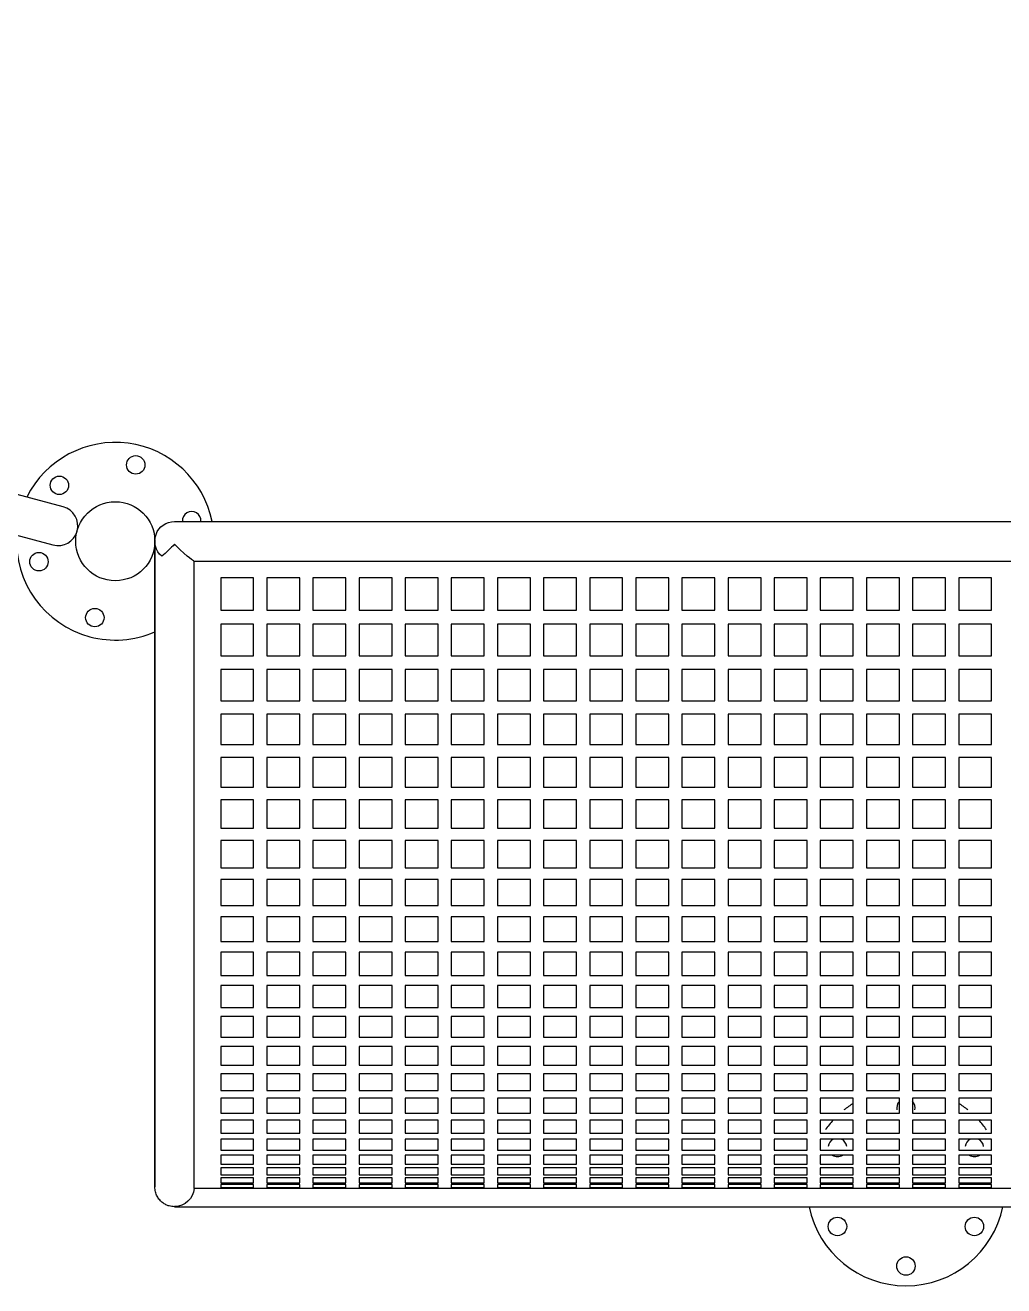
# Model space of a CAD drawing. Header units: metres. Extents: x -0.07 to 7.07, y -3.46 to 3.46.
# Drawn here: x 2.83 to 3.573, y -3.464 to -2.507 of the extents above; entities that cross this region are included whole.
import ezdxf

# ---------------------------------------------------------------- set-up
doc = ezdxf.new("R2010")
doc.units = ezdxf.units.M

msp = doc.modelspace()

# ---------------------------------------------------------------- linework, layer by layer
msp.add_line((2.95817, -2.91396), (4.03869, -2.91396))
msp.add_lwpolyline([(1.48915, -2.53686), (2.85111, -2.9018, 1), (2.85887, -2.87282), (1.49692, -2.50788, 0.414214), (1.47855, -2.51849, 0.414214)], format="xyb", close=True)
at = {"flags": 128}
msp.add_lwpolyline([(2.95817, -2.91387), (2.9577, -2.91377), (2.95623, -2.91283), (2.95472, -2.91166), (2.95304, -2.91024), (2.95044, -2.90793), (2.94775, -2.90541), (2.94348, -2.90122), (2.94346, -2.90121, -0.017892), (2.93373, -2.91038, -0.697494), (2.94346, -2.88396), (4.05346, -2.88396, -0.697494), (4.06318, -2.91038, -0.017331), (4.05346, -2.90121), (4.05344, -2.90122), (4.05055, -2.90407), (4.04765, -2.90684), (4.04481, -2.90943), (4.04293, -2.91105), (4.04121, -2.91244), (4.03944, -2.91365), (4.03886, -2.91392), (4.03869, -2.91392)], format="xyb", dxfattribs=at)
for points in [[(2.82359, -2.89443, 0.356394), (2.87905, -2.9714, 0.169937), (2.92846, -2.96769)], [(2.9584, -3.39012, -0.38575), (2.94346, -3.40382), (2.94346, -3.40396), (4.05346, -3.40396)]]:
    msp.add_lwpolyline(points, format="xyb")
for points in [[(2.92846, -2.89896), (2.92846, -2.91992), (2.92846, -2.93978), (2.92846, -2.95848), (2.92846, -2.976), (2.92846, -2.99232), (2.92846, -3.00719), (2.92846, -3.02089), (2.92846, -3.03347), (2.92846, -3.04493), (2.92846, -3.0555), (2.92846, -3.06499), (2.92846, -3.07347), (2.92846, -3.08172), (2.92846, -3.08995), (2.92846, -3.10603), (2.92846, -3.12198), (2.92846, -3.14248), (2.92846, -3.16266), (2.92846, -3.18223), (2.92846, -3.20112), (2.92846, -3.21928), (2.92846, -3.23669), (2.92846, -3.25331), (2.92846, -3.26912), (2.92846, -3.28409), (2.92846, -3.29818), (2.92846, -3.31146), (2.92846, -3.32388), (2.92846, -3.3354), (2.92846, -3.34593), (2.92846, -3.35288), (2.92846, -3.35916), (2.92846, -3.36479), (2.92846, -3.36723), (2.92846, -3.36952), (2.92846, -3.37167), (2.92846, -3.3737), (2.92846, -3.37576), (2.92846, -3.37749), (2.92846, -3.37922), (2.92846, -3.3809), (2.92846, -3.38252), (2.92846, -3.38404), (2.92846, -3.38543), (2.92846, -3.38658), (2.92846, -3.38756), (2.92846, -3.38831), (2.92846, -3.3888), (2.92846, -3.38898)], [(4.03851, -3.39012), (2.9584, -3.39012), (2.95842, -3.3895), (2.95843, -3.3885), (2.95841, -3.38549), (2.95842, -3.38111), (2.95843, -3.37538), (2.95843, -3.36831), (2.95842, -3.3599), (2.9584, -3.3502), (2.95838, -3.33922), (2.95837, -3.32695), (2.95835, -3.31349), (2.95832, -3.29884), (2.9583, -3.28298), (2.95827, -3.26604), (2.95826, -3.24797), (2.95825, -3.22891), (2.95825, -3.2088), (2.95826, -3.18779), (2.95827, -3.16588), (2.95829, -3.14307), (2.95831, -3.11952), (2.95833, -3.09518), (2.95835, -3.07021), (2.95837, -3.04455), (2.95839, -3.0184), (2.95841, -2.99168), (2.95841, -2.97256), (2.95841, -2.95324), (2.95841, -2.93365), (2.9584, -2.91392)]]:
    msp.add_lwpolyline(points, dxfattribs=at)
for points in [[(2.97846, -2.92671), (2.97846, -2.95124), (3.00346, -2.95124), (3.00346, -2.92671)], [(3.01346, -2.92671), (3.01346, -2.95124), (3.03846, -2.95124), (3.03846, -2.92671)], [(3.07346, -2.92671), (3.04846, -2.92671), (3.04846, -2.95124), (3.07346, -2.95124)], [(3.10846, -2.95124), (3.10846, -2.92671), (3.08346, -2.92671), (3.08346, -2.95124)], [(3.14346, -2.92671), (3.11846, -2.92671), (3.11846, -2.95124), (3.14346, -2.95124)], [(3.17846, -2.92671), (3.15346, -2.92671), (3.15346, -2.95124), (3.17846, -2.95124)], [(3.18846, -2.92671), (3.18846, -2.95124), (3.21346, -2.95124), (3.21346, -2.92671)], [(3.22346, -2.95124), (3.24846, -2.95124), (3.24846, -2.92671), (3.22346, -2.92671)], [(3.25846, -2.92671), (3.25846, -2.95124), (3.28346, -2.95124), (3.28346, -2.92671)], [(3.31846, -2.92671), (3.29346, -2.92671), (3.29346, -2.95124), (3.31846, -2.95124)], [(3.32846, -2.92671), (3.32846, -2.95124), (3.35346, -2.95124), (3.35346, -2.92671)], [(3.38846, -2.92671), (3.36346, -2.92671), (3.36346, -2.95124), (3.38846, -2.95124)], [(3.42346, -2.92671), (3.39846, -2.92671), (3.39846, -2.95124), (3.42346, -2.95124)], [(3.45846, -2.92671), (3.43346, -2.92671), (3.43346, -2.95124), (3.45846, -2.95124)], [(3.46846, -2.92671), (3.46846, -2.95124), (3.49346, -2.95124), (3.49346, -2.92671)], [(3.52846, -2.92671), (3.50346, -2.92671), (3.50346, -2.95124), (3.52846, -2.95124)], [(3.53846, -2.95124), (3.56346, -2.95124), (3.56346, -2.92671), (3.53846, -2.92671)], [(3.00346, -2.98598), (3.00346, -2.96185), (2.97846, -2.96185), (2.97846, -2.98598)], [(3.01346, -2.98598), (3.03846, -2.98598), (3.03846, -2.96185), (3.01346, -2.96185)], [(3.04846, -2.96185), (3.04846, -2.98598), (3.07346, -2.98598), (3.07346, -2.96185)], [(3.10846, -2.98598), (3.10846, -2.96185), (3.08346, -2.96185), (3.08346, -2.98598)], [(3.14346, -2.98598), (3.14346, -2.96185), (3.11846, -2.96185), (3.11846, -2.98598)], [(3.15346, -2.96185), (3.15346, -2.98598), (3.17846, -2.98598), (3.17846, -2.96185)], [(3.18846, -2.96185), (3.18846, -2.98598), (3.21346, -2.98598), (3.21346, -2.96185)], [(3.24846, -2.98598), (3.24846, -2.96185), (3.22346, -2.96185), (3.22346, -2.98598)], [(3.28346, -2.98598), (3.28346, -2.96185), (3.25846, -2.96185), (3.25846, -2.98598)], [(3.29346, -2.96185), (3.29346, -2.98598), (3.31846, -2.98598), (3.31846, -2.96185)], [(3.35346, -2.98598), (3.35346, -2.96185), (3.32846, -2.96185), (3.32846, -2.98598)], [(3.38846, -2.98598), (3.38846, -2.96185), (3.36346, -2.96185), (3.36346, -2.98598)], [(3.42346, -2.98598), (3.42346, -2.96185), (3.39846, -2.96185), (3.39846, -2.98598)], [(3.45846, -2.98598), (3.45846, -2.96185), (3.43346, -2.96185), (3.43346, -2.98598)], [(3.49346, -2.98598), (3.49346, -2.96185), (3.46846, -2.96185), (3.46846, -2.98598)], [(3.52846, -2.98598), (3.52846, -2.96185), (3.50346, -2.96185), (3.50346, -2.98598)], [(3.53846, -2.98598), (3.56346, -2.98598), (3.56346, -2.96185), (3.53846, -2.96185)], [(2.97846, -2.99638), (2.97846, -3.02002), (3.00346, -3.02002), (3.00346, -2.99638)], [(3.01346, -3.02002), (3.03846, -3.02002), (3.03846, -2.99638), (3.01346, -2.99638)], [(3.07346, -3.02002), (3.07346, -2.99638), (3.04846, -2.99638), (3.04846, -3.02002)], [(3.08346, -2.99638), (3.08346, -3.02002), (3.10846, -3.02002), (3.10846, -2.99638)], [(3.11846, -2.99638), (3.11846, -3.02002), (3.14346, -3.02002), (3.14346, -2.99638)], [(3.17846, -2.99638), (3.15346, -2.99638), (3.15346, -3.02002), (3.17846, -3.02002)], [(3.18846, -3.02002), (3.21346, -3.02002), (3.21346, -2.99638), (3.18846, -2.99638)], [(3.22346, -3.02002), (3.24846, -3.02002), (3.24846, -2.99638), (3.22346, -2.99638)], [(3.28346, -2.99638), (3.25846, -2.99638), (3.25846, -3.02002), (3.28346, -3.02002)], [(3.29346, -2.99638), (3.29346, -3.02002), (3.31846, -3.02002), (3.31846, -2.99638)], [(3.32846, -3.02002), (3.35346, -3.02002), (3.35346, -2.99638), (3.32846, -2.99638)], [(3.36346, -2.99638), (3.36346, -3.02002), (3.38846, -3.02002), (3.38846, -2.99638)], [(3.39846, -2.99638), (3.39846, -3.02002), (3.42346, -3.02002), (3.42346, -2.99638)], [(3.43346, -2.99638), (3.43346, -3.02002), (3.45846, -3.02002), (3.45846, -2.99638)], [(3.49346, -2.99638), (3.46846, -2.99638), (3.46846, -3.02002), (3.49346, -3.02002)], [(3.52846, -2.99638), (3.50346, -2.99638), (3.50346, -3.02002), (3.52846, -3.02002)], [(3.53846, -3.02002), (3.56346, -3.02002), (3.56346, -2.99638), (3.53846, -2.99638)], [(2.97846, -3.0302), (2.97846, -3.05325), (3.00346, -3.05325), (3.00346, -3.0302)], [(3.01346, -3.05325), (3.03846, -3.05325), (3.03846, -3.0302), (3.01346, -3.0302)], [(3.04846, -3.05325), (3.07346, -3.05325), (3.07346, -3.0302), (3.04846, -3.0302)], [(3.08346, -3.0302), (3.08346, -3.05325), (3.10846, -3.05325), (3.10846, -3.0302)], [(3.11846, -3.0302), (3.11846, -3.05325), (3.14346, -3.05325), (3.14346, -3.0302)], [(3.17846, -3.0302), (3.15346, -3.0302), (3.15346, -3.05325), (3.17846, -3.05325)], [(3.18846, -3.05325), (3.21346, -3.05325), (3.21346, -3.0302), (3.18846, -3.0302)], [(3.22346, -3.0302), (3.22346, -3.05325), (3.24846, -3.05325), (3.24846, -3.0302)], [(3.25846, -3.0302), (3.25846, -3.05325), (3.28346, -3.05325), (3.28346, -3.0302)], [(3.31846, -3.0302), (3.29346, -3.0302), (3.29346, -3.05325), (3.31846, -3.05325)], [(3.32846, -3.05325), (3.35346, -3.05325), (3.35346, -3.0302), (3.32846, -3.0302)], [(3.36346, -3.0302), (3.36346, -3.05325), (3.38846, -3.05325), (3.38846, -3.0302)], [(3.42346, -3.0302), (3.39846, -3.0302), (3.39846, -3.05325), (3.42346, -3.05325)], [(3.43346, -3.0302), (3.43346, -3.05325), (3.45846, -3.05325), (3.45846, -3.0302)], [(3.46846, -3.0302), (3.46846, -3.05325), (3.49346, -3.05325), (3.49346, -3.0302)], [(3.50346, -3.0302), (3.50346, -3.05325), (3.52846, -3.05325), (3.52846, -3.0302)], [(3.53846, -3.05325), (3.56346, -3.05325), (3.56346, -3.0302), (3.53846, -3.0302)], [(2.97846, -3.06315), (2.97846, -3.08553), (3.00346, -3.08553), (3.00346, -3.06315)], [(3.01346, -3.08553), (3.03846, -3.08553), (3.03846, -3.06315), (3.01346, -3.06315)], [(3.04846, -3.08553), (3.07346, -3.08553), (3.07346, -3.06315), (3.04846, -3.06315)], [(3.08346, -3.06315), (3.08346, -3.08553), (3.10846, -3.08553), (3.10846, -3.06315)], [(3.14346, -3.06315), (3.11846, -3.06315), (3.11846, -3.08553), (3.14346, -3.08553)], [(3.17846, -3.06315), (3.15346, -3.06315), (3.15346, -3.08553), (3.17846, -3.08553)], [(3.18846, -3.06315), (3.18846, -3.08553), (3.21346, -3.08553), (3.21346, -3.06315)], [(3.22346, -3.06315), (3.22346, -3.08553), (3.24846, -3.08553), (3.24846, -3.06315)], [(3.25846, -3.06315), (3.25846, -3.08553), (3.28346, -3.08553), (3.28346, -3.06315)], [(3.31846, -3.06315), (3.29346, -3.06315), (3.29346, -3.08553), (3.31846, -3.08553)], [(3.32846, -3.06315), (3.32846, -3.08553), (3.35346, -3.08553), (3.35346, -3.06315)], [(3.36346, -3.06315), (3.36346, -3.08553), (3.38846, -3.08553), (3.38846, -3.06315)], [(3.42346, -3.06315), (3.39846, -3.06315), (3.39846, -3.08553), (3.42346, -3.08553)], [(3.43346, -3.08553), (3.45846, -3.08553), (3.45846, -3.06315), (3.43346, -3.06315)], [(3.46846, -3.06315), (3.46846, -3.08553), (3.49346, -3.08553), (3.49346, -3.06315)], [(3.50346, -3.06315), (3.50346, -3.08553), (3.52846, -3.08553), (3.52846, -3.06315)], [(3.53846, -3.08553), (3.56346, -3.08553), (3.56346, -3.06315), (3.53846, -3.06315)], [(2.97846, -3.09511), (2.97846, -3.11674), (3.00346, -3.11674), (3.00346, -3.09511)], [(3.01346, -3.11674), (3.03846, -3.11674), (3.03846, -3.09511), (3.01346, -3.09511)], [(3.04846, -3.11674), (3.07346, -3.11674), (3.07346, -3.09511), (3.04846, -3.09511)], [(3.08346, -3.09511), (3.08346, -3.11674), (3.10846, -3.11674), (3.10846, -3.09511)], [(3.11846, -3.09511), (3.11846, -3.11674), (3.14346, -3.11674), (3.14346, -3.09511)], [(3.15346, -3.09511), (3.15346, -3.11674), (3.17846, -3.11674), (3.17846, -3.09511)], [(3.18846, -3.09511), (3.18846, -3.11674), (3.21346, -3.11674), (3.21346, -3.09511)], [(3.22346, -3.09511), (3.22346, -3.11674), (3.24846, -3.11674), (3.24846, -3.09511)], [(3.25846, -3.09511), (3.25846, -3.11674), (3.28346, -3.11674), (3.28346, -3.09511)], [(3.29346, -3.09511), (3.29346, -3.11674), (3.31846, -3.11674), (3.31846, -3.09511)], [(3.32846, -3.09511), (3.32846, -3.11674), (3.35346, -3.11674), (3.35346, -3.09511)], [(3.36346, -3.09511), (3.36346, -3.11674), (3.38846, -3.11674), (3.38846, -3.09511)], [(3.39846, -3.09511), (3.39846, -3.11674), (3.42346, -3.11674), (3.42346, -3.09511)], [(3.45846, -3.09511), (3.43346, -3.09511), (3.43346, -3.11674), (3.45846, -3.11674)], [(3.46846, -3.09511), (3.46846, -3.11674), (3.49346, -3.11674), (3.49346, -3.09511)], [(3.50346, -3.09511), (3.50346, -3.11674), (3.52846, -3.11674), (3.52846, -3.09511)], [(3.53846, -3.11674), (3.56346, -3.11674), (3.56346, -3.09511), (3.53846, -3.09511)], [(2.97846, -3.12598), (2.97846, -3.14676), (3.00346, -3.14676), (3.00346, -3.12598)], [(3.01346, -3.14676), (3.03846, -3.14676), (3.03846, -3.12598), (3.01346, -3.12598)], [(3.04846, -3.14676), (3.07346, -3.14676), (3.07346, -3.12598), (3.04846, -3.12598)], [(3.10846, -3.12598), (3.08346, -3.12598), (3.08346, -3.14676), (3.10846, -3.14676)], [(3.11846, -3.12598), (3.11846, -3.14676), (3.14346, -3.14676), (3.14346, -3.12598)], [(3.17846, -3.12598), (3.15346, -3.12598), (3.15346, -3.14676), (3.17846, -3.14676)], [(3.18846, -3.14676), (3.21346, -3.14676), (3.21346, -3.12598), (3.18846, -3.12598)], [(3.24846, -3.14676), (3.24846, -3.12598), (3.22346, -3.12598), (3.22346, -3.14676)], [(3.28346, -3.12598), (3.25846, -3.12598), (3.25846, -3.14676), (3.28346, -3.14676)], [(3.29346, -3.14676), (3.31846, -3.14676), (3.31846, -3.12598), (3.29346, -3.12598)], [(3.32846, -3.14676), (3.35346, -3.14676), (3.35346, -3.12598), (3.32846, -3.12598)], [(3.36346, -3.12598), (3.36346, -3.14676), (3.38846, -3.14676), (3.38846, -3.12598)], [(3.39846, -3.12598), (3.39846, -3.14676), (3.42346, -3.14676), (3.42346, -3.12598)], [(3.45846, -3.12598), (3.43346, -3.12598), (3.43346, -3.14676), (3.45846, -3.14676)], [(3.49346, -3.12598), (3.46846, -3.12598), (3.46846, -3.14676), (3.49346, -3.14676)], [(3.52846, -3.12598), (3.50346, -3.12598), (3.50346, -3.14676), (3.52846, -3.14676)], [(3.56346, -3.14676), (3.56346, -3.12598), (3.53846, -3.12598), (3.53846, -3.14676)], [(3.00346, -3.15561), (2.97846, -3.15561), (2.97846, -3.17547), (3.00346, -3.17547)], [(3.01346, -3.17547), (3.03846, -3.17547), (3.03846, -3.15561), (3.01346, -3.15561)], [(3.04846, -3.17547), (3.07346, -3.17547), (3.07346, -3.15561), (3.04846, -3.15561)], [(3.08346, -3.15561), (3.08346, -3.17547), (3.10846, -3.17547), (3.10846, -3.15561)], [(3.14346, -3.15561), (3.11846, -3.15561), (3.11846, -3.17547), (3.14346, -3.17547)], [(3.17846, -3.17547), (3.17846, -3.15561), (3.15346, -3.15561), (3.15346, -3.17547)], [(3.18846, -3.15561), (3.18846, -3.17547), (3.21346, -3.17547), (3.21346, -3.15561)], [(3.22346, -3.15561), (3.22346, -3.17547), (3.24846, -3.17547), (3.24846, -3.15561)], [(3.28346, -3.17547), (3.28346, -3.15561), (3.25846, -3.15561), (3.25846, -3.17547)], [(3.31846, -3.15561), (3.29346, -3.15561), (3.29346, -3.17547), (3.31846, -3.17547)], [(3.32846, -3.15561), (3.32846, -3.17547), (3.35346, -3.17547), (3.35346, -3.15561)], [(3.36346, -3.15561), (3.36346, -3.17547), (3.38846, -3.17547), (3.38846, -3.15561)], [(3.42346, -3.15561), (3.39846, -3.15561), (3.39846, -3.17547), (3.42346, -3.17547)], [(3.45846, -3.15561), (3.43346, -3.15561), (3.43346, -3.17547), (3.45846, -3.17547)], [(3.49346, -3.15561), (3.46846, -3.15561), (3.46846, -3.17547), (3.49346, -3.17547)], [(3.52846, -3.15561), (3.50346, -3.15561), (3.50346, -3.17547), (3.52846, -3.17547)], [(3.56346, -3.17547), (3.56346, -3.15561), (3.53846, -3.15561), (3.53846, -3.17547)], [(2.97846, -3.18391), (2.97846, -3.20277), (3.00346, -3.20277), (3.00346, -3.18391)], [(3.01346, -3.18391), (3.01346, -3.20277), (3.03846, -3.20277), (3.03846, -3.18391)], [(3.07346, -3.20277), (3.07346, -3.18391), (3.04846, -3.18391), (3.04846, -3.20277)], [(3.10846, -3.18391), (3.08346, -3.18391), (3.08346, -3.20277), (3.10846, -3.20277)], [(3.11846, -3.18391), (3.11846, -3.20277), (3.14346, -3.20277), (3.14346, -3.18391)], [(3.15346, -3.20277), (3.17846, -3.20277), (3.17846, -3.18391), (3.15346, -3.18391)], [(3.18846, -3.18391), (3.18846, -3.20277), (3.21346, -3.20277), (3.21346, -3.18391)], [(3.22346, -3.18391), (3.22346, -3.20277), (3.24846, -3.20277), (3.24846, -3.18391)], [(3.28346, -3.18391), (3.25846, -3.18391), (3.25846, -3.20277), (3.28346, -3.20277)], [(3.29346, -3.20277), (3.31846, -3.20277), (3.31846, -3.18391), (3.29346, -3.18391)], [(3.35346, -3.18391), (3.32846, -3.18391), (3.32846, -3.20277), (3.35346, -3.20277)], [(3.36346, -3.18391), (3.36346, -3.20277), (3.38846, -3.20277), (3.38846, -3.18391)], [(3.39846, -3.18391), (3.39846, -3.20277), (3.42346, -3.20277), (3.42346, -3.18391)], [(3.43346, -3.18391), (3.43346, -3.20277), (3.45846, -3.20277), (3.45846, -3.18391)], [(3.49346, -3.18391), (3.46846, -3.18391), (3.46846, -3.20277), (3.49346, -3.20277)], [(3.52846, -3.18391), (3.50346, -3.18391), (3.50346, -3.20277), (3.52846, -3.20277)], [(3.56346, -3.20277), (3.56346, -3.18391), (3.53846, -3.18391), (3.53846, -3.20277)], [(2.97846, -3.21076), (2.97846, -3.22856), (3.00346, -3.22856), (3.00346, -3.21076)], [(3.01346, -3.21076), (3.01346, -3.22856), (3.03846, -3.22856), (3.03846, -3.21076)], [(3.04846, -3.21076), (3.04846, -3.22856), (3.07346, -3.22856), (3.07346, -3.21076)], [(3.10846, -3.22856), (3.10846, -3.21076), (3.08346, -3.21076), (3.08346, -3.22856)], [(3.11846, -3.21076), (3.11846, -3.22856), (3.14346, -3.22856), (3.14346, -3.21076)], [(3.15346, -3.21076), (3.15346, -3.22856), (3.17846, -3.22856), (3.17846, -3.21076)], [(3.18846, -3.21076), (3.18846, -3.22856), (3.21346, -3.22856), (3.21346, -3.21076)], [(3.24846, -3.21076), (3.22346, -3.21076), (3.22346, -3.22856), (3.24846, -3.22856)], [(3.28346, -3.22856), (3.28346, -3.21076), (3.25846, -3.21076), (3.25846, -3.22856)], [(3.31846, -3.21076), (3.29346, -3.21076), (3.29346, -3.22856), (3.31846, -3.22856)], [(3.32846, -3.21076), (3.32846, -3.22856), (3.35346, -3.22856), (3.35346, -3.21076)], [(3.38846, -3.21076), (3.36346, -3.21076), (3.36346, -3.22856), (3.38846, -3.22856)], [(3.42346, -3.21076), (3.39846, -3.21076), (3.39846, -3.22856), (3.42346, -3.22856)], [(3.43346, -3.21076), (3.43346, -3.22856), (3.45846, -3.22856), (3.45846, -3.21076)], [(3.49346, -3.21076), (3.46846, -3.21076), (3.46846, -3.22856), (3.49346, -3.22856)], [(3.52846, -3.21076), (3.50346, -3.21076), (3.50346, -3.22856), (3.52846, -3.22856)], [(3.56346, -3.22856), (3.56346, -3.21076), (3.53846, -3.21076), (3.53846, -3.22856)], [(3.00346, -3.25272), (3.00346, -3.23606), (2.97846, -3.23606), (2.97846, -3.25272)], [(3.01346, -3.23606), (3.01346, -3.25272), (3.03846, -3.25272), (3.03846, -3.23606)], [(3.04846, -3.23606), (3.04846, -3.25272), (3.07346, -3.25272), (3.07346, -3.23606)], [(3.10846, -3.25272), (3.10846, -3.23606), (3.08346, -3.23606), (3.08346, -3.25272)], [(3.11846, -3.23606), (3.11846, -3.25272), (3.14346, -3.25272), (3.14346, -3.23606)], [(3.17846, -3.23606), (3.15346, -3.23606), (3.15346, -3.25272), (3.17846, -3.25272)], [(3.18846, -3.23606), (3.18846, -3.25272), (3.21346, -3.25272), (3.21346, -3.23606)], [(3.22346, -3.23606), (3.22346, -3.25272), (3.24846, -3.25272), (3.24846, -3.23606)], [(3.25846, -3.23606), (3.25846, -3.25272), (3.28346, -3.25272), (3.28346, -3.23606)], [(3.29346, -3.23606), (3.29346, -3.25272), (3.31846, -3.25272), (3.31846, -3.23606)], [(3.32846, -3.23606), (3.32846, -3.25272), (3.35346, -3.25272), (3.35346, -3.23606)], [(3.36346, -3.23606), (3.36346, -3.25272), (3.38846, -3.25272), (3.38846, -3.23606)], [(3.42346, -3.23606), (3.39846, -3.23606), (3.39846, -3.25272), (3.42346, -3.25272)], [(3.43346, -3.23606), (3.43346, -3.25272), (3.45846, -3.25272), (3.45846, -3.23606)], [(3.49346, -3.23606), (3.46846, -3.23606), (3.46846, -3.25272), (3.49346, -3.25272)], [(3.52846, -3.23606), (3.50346, -3.23606), (3.50346, -3.25272), (3.52846, -3.25272)], [(3.53846, -3.25272), (3.56346, -3.25272), (3.56346, -3.23606), (3.53846, -3.23606)], [(2.97846, -3.25972), (2.97846, -3.27517), (3.00346, -3.27517), (3.00346, -3.25972)], [(3.01346, -3.25972), (3.01346, -3.27517), (3.03846, -3.27517), (3.03846, -3.25972)], [(3.07346, -3.27517), (3.07346, -3.25972), (3.04846, -3.25972), (3.04846, -3.27517)], [(3.10846, -3.27517), (3.10846, -3.25972), (3.08346, -3.25972), (3.08346, -3.27517)], [(3.11846, -3.25972), (3.11846, -3.27517), (3.14346, -3.27517), (3.14346, -3.25972)], [(3.17846, -3.25972), (3.15346, -3.25972), (3.15346, -3.27517), (3.17846, -3.27517)], [(3.18846, -3.25972), (3.18846, -3.27517), (3.21346, -3.27517), (3.21346, -3.25972)], [(3.24846, -3.25972), (3.22346, -3.25972), (3.22346, -3.27517), (3.24846, -3.27517)], [(3.25846, -3.25972), (3.25846, -3.27517), (3.28346, -3.27517), (3.28346, -3.25972)], [(3.29346, -3.25972), (3.29346, -3.27517), (3.31846, -3.27517), (3.31846, -3.25972)], [(3.32846, -3.25972), (3.32846, -3.27517), (3.35346, -3.27517), (3.35346, -3.25972)], [(3.38846, -3.25972), (3.36346, -3.25972), (3.36346, -3.27517), (3.38846, -3.27517)], [(3.39846, -3.25972), (3.39846, -3.27517), (3.42346, -3.27517), (3.42346, -3.25972)], [(3.43346, -3.25972), (3.43346, -3.27517), (3.45846, -3.27517), (3.45846, -3.25972)], [(3.46846, -3.25972), (3.46846, -3.27517), (3.49346, -3.27517), (3.49346, -3.25972)], [(3.50346, -3.25972), (3.50346, -3.27517), (3.52846, -3.27517), (3.52846, -3.25972)], [(3.53846, -3.27517), (3.56346, -3.27517), (3.56346, -3.25972), (3.53846, -3.25972)], [(3.00346, -3.29651), (3.00346, -3.28235), (2.97846, -3.28235), (2.97846, -3.29651)], [(3.03846, -3.29651), (3.03846, -3.28235), (3.01346, -3.28235), (3.01346, -3.29651)], [(3.04846, -3.28235), (3.04846, -3.29651), (3.07346, -3.29651), (3.07346, -3.28235)], [(3.10846, -3.29651), (3.10846, -3.28235), (3.08346, -3.28235), (3.08346, -3.29651)], [(3.11846, -3.29651), (3.14346, -3.29651), (3.14346, -3.28235), (3.11846, -3.28235)], [(3.15346, -3.28235), (3.15346, -3.29651), (3.17846, -3.29651), (3.17846, -3.28235)], [(3.18846, -3.28235), (3.18846, -3.29651), (3.21346, -3.29651), (3.21346, -3.28235)], [(3.22346, -3.28235), (3.22346, -3.29651), (3.24846, -3.29651), (3.24846, -3.28235)], [(3.25846, -3.28235), (3.25846, -3.29651), (3.28346, -3.29651), (3.28346, -3.28235)], [(3.29346, -3.28235), (3.29346, -3.29651), (3.31846, -3.29651), (3.31846, -3.28235)], [(3.32846, -3.28235), (3.32846, -3.29651), (3.35346, -3.29651), (3.35346, -3.28235)], [(3.36346, -3.28235), (3.36346, -3.29651), (3.38846, -3.29651), (3.38846, -3.28235)], [(3.39846, -3.28235), (3.39846, -3.29651), (3.42346, -3.29651), (3.42346, -3.28235)], [(3.45846, -3.28235), (3.43346, -3.28235), (3.43346, -3.29651), (3.45846, -3.29651)], [(3.46846, -3.28235), (3.46846, -3.29651), (3.49346, -3.29651), (3.49346, -3.28235)], [(3.50346, -3.28235), (3.50346, -3.29651), (3.52846, -3.29651), (3.52846, -3.28235)], [(3.53846, -3.28235), (3.53846, -3.29651), (3.56346, -3.29651), (3.56346, -3.28235)], [(2.97846, -3.30304), (2.97846, -3.31583), (3.00346, -3.31583), (3.00346, -3.30304)], [(3.03846, -3.30304), (3.01346, -3.30304), (3.01346, -3.31583), (3.03846, -3.31583)], [(3.04846, -3.30304), (3.04846, -3.31583), (3.07346, -3.31583), (3.07346, -3.30304)], [(3.10846, -3.31583), (3.10846, -3.30304), (3.08346, -3.30304), (3.08346, -3.31583)], [(3.11846, -3.30304), (3.11846, -3.31583), (3.14346, -3.31583), (3.14346, -3.30304)], [(3.17846, -3.30304), (3.15346, -3.30304), (3.15346, -3.31583), (3.17846, -3.31583)], [(3.18846, -3.30304), (3.18846, -3.31583), (3.21346, -3.31583), (3.21346, -3.30304)], [(3.24846, -3.30304), (3.22346, -3.30304), (3.22346, -3.31583), (3.24846, -3.31583)], [(3.25846, -3.30304), (3.25846, -3.31583), (3.28346, -3.31583), (3.28346, -3.30304)], [(3.29346, -3.30304), (3.29346, -3.31583), (3.31846, -3.31583), (3.31846, -3.30304)], [(3.35346, -3.31583), (3.35346, -3.30304), (3.32846, -3.30304), (3.32846, -3.31583)], [(3.38846, -3.30304), (3.36346, -3.30304), (3.36346, -3.31583), (3.38846, -3.31583)], [(3.39846, -3.31583), (3.42346, -3.31583), (3.42346, -3.30304), (3.39846, -3.30304)], [(3.43346, -3.30304), (3.43346, -3.31583), (3.45846, -3.31583), (3.45846, -3.30304)], [(3.46846, -3.31583), (3.49346, -3.31583), (3.49346, -3.30304), (3.46846, -3.30304)], [(3.50346, -3.30304), (3.50346, -3.31583), (3.52846, -3.31583), (3.52846, -3.30304)], [(3.53846, -3.30304), (3.53846, -3.31583), (3.56346, -3.31583), (3.56346, -3.30304)], [(2.97846, -3.33306), (3.00346, -3.33306), (3.00346, -3.32169), (2.97846, -3.32169)], [(3.03846, -3.32169), (3.01346, -3.32169), (3.01346, -3.33306), (3.03846, -3.33306)], [(3.07346, -3.32169), (3.04846, -3.32169), (3.04846, -3.33306), (3.07346, -3.33306)], [(3.10846, -3.33306), (3.10846, -3.32169), (3.08346, -3.32169), (3.08346, -3.33306)], [(3.11846, -3.32169), (3.11846, -3.33306), (3.14346, -3.33306), (3.14346, -3.32169)], [(3.17846, -3.32169), (3.15346, -3.32169), (3.15346, -3.33306), (3.17846, -3.33306)], [(3.21346, -3.32169), (3.18846, -3.32169), (3.18846, -3.33306), (3.21346, -3.33306)], [(3.22346, -3.32169), (3.22346, -3.33306), (3.24846, -3.33306), (3.24846, -3.32169)], [(3.25846, -3.32169), (3.25846, -3.33306), (3.28346, -3.33306), (3.28346, -3.32169)], [(3.31846, -3.32169), (3.29346, -3.32169), (3.29346, -3.33306), (3.31846, -3.33306)], [(3.32846, -3.32169), (3.32846, -3.33306), (3.35346, -3.33306), (3.35346, -3.32169)], [(3.36346, -3.32169), (3.36346, -3.33306), (3.38846, -3.33306), (3.38846, -3.32169)], [(3.39846, -3.32169), (3.39846, -3.33306), (3.42346, -3.33306), (3.42346, -3.32169)], [(3.45846, -3.32169), (3.43346, -3.32169), (3.43346, -3.33306), (3.45846, -3.33306)], [(3.49346, -3.32169), (3.46846, -3.32169), (3.46846, -3.33306), (3.49346, -3.33306)], [(3.50346, -3.32169), (3.50346, -3.33306), (3.52846, -3.33306), (3.52846, -3.32169)], [(3.53846, -3.32169), (3.53846, -3.33306), (3.56346, -3.33306), (3.56346, -3.32169)], [(2.97846, -3.34814), (3.00346, -3.34814), (3.00346, -3.33823), (2.97846, -3.33823)], [(3.03846, -3.33823), (3.01346, -3.33823), (3.01346, -3.34814), (3.03846, -3.34814)], [(3.07346, -3.33823), (3.04846, -3.33823), (3.04846, -3.34814), (3.07346, -3.34814)], [(3.08346, -3.33823), (3.08346, -3.34814), (3.10846, -3.34814), (3.10846, -3.33823)], [(3.11846, -3.33823), (3.11846, -3.34814), (3.14346, -3.34814), (3.14346, -3.33823)], [(3.17846, -3.33823), (3.15346, -3.33823), (3.15346, -3.34814), (3.17846, -3.34814)], [(3.18846, -3.34814), (3.21346, -3.34814), (3.21346, -3.33823), (3.18846, -3.33823)], [(3.22346, -3.33823), (3.22346, -3.34814), (3.24846, -3.34814), (3.24846, -3.33823)], [(3.25846, -3.34814), (3.28346, -3.34814), (3.28346, -3.33823), (3.25846, -3.33823)], [(3.29346, -3.33823), (3.29346, -3.34814), (3.31846, -3.34814), (3.31846, -3.33823)], [(3.35346, -3.33823), (3.32846, -3.33823), (3.32846, -3.34814), (3.35346, -3.34814)], [(3.36346, -3.34814), (3.38846, -3.34814), (3.38846, -3.33823), (3.36346, -3.33823)], [(3.39846, -3.33823), (3.39846, -3.34814), (3.42346, -3.34814), (3.42346, -3.33823)], [(3.43346, -3.34814), (3.45846, -3.34814), (3.45846, -3.33823), (3.43346, -3.33823)], [(3.46846, -3.34814), (3.49346, -3.34814), (3.49346, -3.33823), (3.46846, -3.33823)], [(3.50346, -3.33823), (3.50346, -3.34814), (3.52846, -3.34814), (3.52846, -3.33823)], [(3.53846, -3.33823), (3.53846, -3.34814), (3.56346, -3.34814), (3.56346, -3.33823)], [(3.00346, -3.361), (3.00346, -3.35258), (2.97846, -3.35258), (2.97846, -3.361)], [(3.01346, -3.361), (3.03846, -3.361), (3.03846, -3.35258), (3.01346, -3.35258)], [(3.07346, -3.361), (3.07346, -3.35258), (3.04846, -3.35258), (3.04846, -3.361)], [(3.08346, -3.35258), (3.08346, -3.361), (3.10846, -3.361), (3.10846, -3.35258)], [(3.14346, -3.35258), (3.11846, -3.35258), (3.11846, -3.361), (3.14346, -3.361)], [(3.17846, -3.35258), (3.15346, -3.35258), (3.15346, -3.361), (3.17846, -3.361)], [(3.18846, -3.35258), (3.18846, -3.361), (3.21346, -3.361), (3.21346, -3.35258)], [(3.22346, -3.361), (3.24846, -3.361), (3.24846, -3.35258), (3.22346, -3.35258)], [(3.28346, -3.35258), (3.25846, -3.35258), (3.25846, -3.361), (3.28346, -3.361)], [(3.31846, -3.35258), (3.29346, -3.35258), (3.29346, -3.361), (3.31846, -3.361)], [(3.32846, -3.361), (3.35346, -3.361), (3.35346, -3.35258), (3.32846, -3.35258)], [(3.36346, -3.361), (3.38846, -3.361), (3.38846, -3.35258), (3.36346, -3.35258)], [(3.39846, -3.361), (3.42346, -3.361), (3.42346, -3.35258), (3.39846, -3.35258)], [(3.43346, -3.361), (3.45846, -3.361), (3.45846, -3.35258), (3.43346, -3.35258)], [(3.49346, -3.361), (3.49346, -3.35258), (3.46846, -3.35258), (3.46846, -3.361)], [(3.50346, -3.361), (3.52846, -3.361), (3.52846, -3.35258), (3.50346, -3.35258)], [(3.53846, -3.361), (3.56346, -3.361), (3.56346, -3.35258), (3.53846, -3.35258)], [(2.97846, -3.37159), (3.00346, -3.37159), (3.00346, -3.36471), (2.97846, -3.36471)], [(3.01346, -3.36471), (3.01346, -3.37159), (3.03846, -3.37159), (3.03846, -3.36471)], [(3.04846, -3.36471), (3.04846, -3.37159), (3.07346, -3.37159), (3.07346, -3.36471)], [(3.08346, -3.36471), (3.08346, -3.37159), (3.10846, -3.37159), (3.10846, -3.36471)], [(3.11846, -3.36471), (3.11846, -3.37159), (3.14346, -3.37159), (3.14346, -3.36471)], [(3.17846, -3.36471), (3.15346, -3.36471), (3.15346, -3.37159), (3.17846, -3.37159)], [(3.18846, -3.36471), (3.18846, -3.37159), (3.21346, -3.37159), (3.21346, -3.36471)], [(3.22346, -3.36471), (3.22346, -3.37159), (3.24846, -3.37159), (3.24846, -3.36471)], [(3.25846, -3.36471), (3.25846, -3.37159), (3.28346, -3.37159), (3.28346, -3.36471)], [(3.31846, -3.36471), (3.29346, -3.36471), (3.29346, -3.37159), (3.31846, -3.37159)], [(3.32846, -3.36471), (3.32846, -3.37159), (3.35346, -3.37159), (3.35346, -3.36471)], [(3.36346, -3.37159), (3.38846, -3.37159), (3.38846, -3.36471), (3.36346, -3.36471)], [(3.39846, -3.37159), (3.42346, -3.37159), (3.42346, -3.36471), (3.39846, -3.36471)], [(3.43346, -3.36471), (3.43346, -3.37159), (3.45846, -3.37159), (3.45846, -3.36471)], [(3.49346, -3.36471), (3.46846, -3.36471), (3.46846, -3.37159), (3.49346, -3.37159)], [(3.50346, -3.36471), (3.50346, -3.37159), (3.52846, -3.37159), (3.52846, -3.36471)], [(3.53846, -3.37159), (3.56346, -3.37159), (3.56346, -3.36471), (3.53846, -3.36471)], [(2.97846, -3.37986), (3.00346, -3.37986), (3.00346, -3.37454), (2.97846, -3.37454)], [(3.01346, -3.37454), (3.01346, -3.37986), (3.03846, -3.37986), (3.03846, -3.37454)], [(3.04846, -3.37454), (3.04846, -3.37986), (3.07346, -3.37986), (3.07346, -3.37454)], [(3.08346, -3.37454), (3.08346, -3.37986), (3.10846, -3.37986), (3.10846, -3.37454)], [(3.11846, -3.37986), (3.14346, -3.37986), (3.14346, -3.37454), (3.11846, -3.37454)], [(3.17846, -3.37454), (3.15346, -3.37454), (3.15346, -3.37986), (3.17846, -3.37986)], [(3.18846, -3.37454), (3.18846, -3.37986), (3.21346, -3.37986), (3.21346, -3.37454)], [(3.22346, -3.37454), (3.22346, -3.37986), (3.24846, -3.37986), (3.24846, -3.37454)], [(3.25846, -3.37454), (3.25846, -3.37986), (3.28346, -3.37986), (3.28346, -3.37454)], [(3.29346, -3.37986), (3.31846, -3.37986), (3.31846, -3.37454), (3.29346, -3.37454)], [(3.32846, -3.37986), (3.35346, -3.37986), (3.35346, -3.37454), (3.32846, -3.37454)], [(3.36346, -3.37454), (3.36346, -3.37986), (3.38846, -3.37986), (3.38846, -3.37454)], [(3.42346, -3.37986), (3.42346, -3.37454), (3.39846, -3.37454), (3.39846, -3.37986)], [(3.43346, -3.37454), (3.43346, -3.37986), (3.45846, -3.37986), (3.45846, -3.37454)], [(3.49346, -3.37454), (3.46846, -3.37454), (3.46846, -3.37986), (3.49346, -3.37986)], [(3.52846, -3.37454), (3.50346, -3.37454), (3.50346, -3.37986), (3.52846, -3.37986)], [(3.53846, -3.37454), (3.53846, -3.37986), (3.56346, -3.37986), (3.56346, -3.37454)], [(2.97846, -3.38205), (2.97846, -3.38578), (3.00346, -3.38578), (3.00346, -3.38205)], [(3.01346, -3.38205), (3.01346, -3.38578), (3.03846, -3.38578), (3.03846, -3.38205)], [(3.04846, -3.38205), (3.04846, -3.38578), (3.07346, -3.38578), (3.07346, -3.38205)], [(3.08346, -3.38205), (3.08346, -3.38578), (3.10846, -3.38578), (3.10846, -3.38205)], [(3.11846, -3.38578), (3.14346, -3.38578), (3.14346, -3.38205), (3.11846, -3.38205)], [(3.15346, -3.38205), (3.15346, -3.38578), (3.17846, -3.38578), (3.17846, -3.38205)], [(3.21346, -3.38205), (3.18846, -3.38205), (3.18846, -3.38578), (3.21346, -3.38578)], [(3.22346, -3.38578), (3.24846, -3.38578), (3.24846, -3.38205), (3.22346, -3.38205)], [(3.28346, -3.38205), (3.25846, -3.38205), (3.25846, -3.38578), (3.28346, -3.38578)], [(3.31846, -3.38205), (3.29346, -3.38205), (3.29346, -3.38578), (3.31846, -3.38578)], [(3.35346, -3.38205), (3.32846, -3.38205), (3.32846, -3.38578), (3.35346, -3.38578)], [(3.36346, -3.38205), (3.36346, -3.38578), (3.38846, -3.38578), (3.38846, -3.38205)], [(3.39846, -3.38205), (3.39846, -3.38578), (3.42346, -3.38578), (3.42346, -3.38205)], [(3.43346, -3.38205), (3.43346, -3.38578), (3.45846, -3.38578), (3.45846, -3.38205)], [(3.49346, -3.38205), (3.46846, -3.38205), (3.46846, -3.38578), (3.49346, -3.38578)], [(3.52846, -3.38205), (3.50346, -3.38205), (3.50346, -3.38578), (3.52846, -3.38578)], [(3.53846, -3.38205), (3.53846, -3.38578), (3.56346, -3.38578), (3.56346, -3.38205)], [(2.97846, -3.38932), (3.00346, -3.38932), (3.00346, -3.3872), (2.97846, -3.3872)], [(3.01346, -3.38932), (3.03846, -3.38932), (3.03846, -3.3872), (3.01346, -3.3872)], [(3.07346, -3.3872), (3.04846, -3.3872), (3.04846, -3.38932), (3.07346, -3.38932)], [(3.08346, -3.3872), (3.08346, -3.38932), (3.10846, -3.38932), (3.10846, -3.3872)], [(3.11846, -3.38932), (3.14346, -3.38932), (3.14346, -3.3872), (3.11846, -3.3872)], [(3.15346, -3.3872), (3.15346, -3.38932), (3.17846, -3.38932), (3.17846, -3.3872)], [(3.21346, -3.3872), (3.18846, -3.3872), (3.18846, -3.38932), (3.21346, -3.38932)], [(3.22346, -3.3872), (3.22346, -3.38932), (3.24846, -3.38932), (3.24846, -3.3872)], [(3.28346, -3.38932), (3.28346, -3.3872), (3.25846, -3.3872), (3.25846, -3.38932)], [(3.31846, -3.38932), (3.31846, -3.3872), (3.29346, -3.3872), (3.29346, -3.38932)], [(3.35346, -3.3872), (3.32846, -3.3872), (3.32846, -3.38932), (3.35346, -3.38932)], [(3.38846, -3.38932), (3.38846, -3.3872), (3.36346, -3.3872), (3.36346, -3.38932)], [(3.39846, -3.3872), (3.39846, -3.38932), (3.42346, -3.38932), (3.42346, -3.3872)], [(3.45846, -3.3872), (3.43346, -3.3872), (3.43346, -3.38932), (3.45846, -3.38932)], [(3.49346, -3.3872), (3.46846, -3.3872), (3.46846, -3.38932), (3.49346, -3.38932)], [(3.52846, -3.38932), (3.52846, -3.3872), (3.50346, -3.3872), (3.50346, -3.38932)], [(3.53846, -3.38932), (3.56346, -3.38932), (3.56346, -3.3872), (3.53846, -3.3872)]]:
    msp.add_lwpolyline(points, close=True)
for centre, radius in [((2.91399, -2.841), 0.007), ((2.85603, -2.85653), 0.007), ((2.89846, -2.89896), 0.03), ((2.8405, -2.91448), 0.007), ((2.88293, -2.95691), 0.007), ((3.4465, -3.41896), 0.007), ((3.55042, -3.41896), 0.007), ((3.49846, -3.44896), 0.007)]:
    msp.add_circle(centre, radius)
for centre, radius, start, end in [((2.89846, -2.89896), 0.075, 11.53696, 153.46304), ((2.95641, -2.88343), 0.007, 355.66477, 184.33523), ((3.49846, -3.38896), 0.075, 122.23095, 128.85424), ((3.49846, -3.32896), 0.007, 135.58469, 193.16395), ((3.49846, -3.32896), 0.007, 346.83605, 44.41531), ((3.49846, -3.38896), 0.075, 51.14576, 57.76905), ((3.49846, -3.38896), 0.075, 137.43662, 144.61381), ((3.49846, -3.38896), 0.075, 35.38619, 42.56338), ((3.4465, -3.35896), 0.007, 114.48092, 174.54175), ((3.4465, -3.35896), 0.007, 5.45825, 65.51908), ((3.55042, -3.35896), 0.007, 114.48092, 174.54175), ((3.55042, -3.35896), 0.007, 5.45825, 65.51908), ((3.4465, -3.35896), 0.007, 235.24438, 304.75562), ((3.55042, -3.35896), 0.007, 235.24438, 304.75562), ((3.49846, -3.38896), 0.075, 191.53696, 348.46304)]:
    msp.add_arc(centre, radius, start, end)
msp.add_open_spline([(2.94346, -3.40396), (2.94279, -3.40393), (2.94135, -3.40387), (2.9391, -3.40337), (2.93669, -3.40243), (2.93423, -3.40091), (2.93193, -3.39874), (2.93003, -3.39593), (2.92871, -3.3926), (2.92855, -3.39019), (2.92846, -3.38896), (2.92846, -3.22562), (2.92846, -3.06229), (2.92846, -2.89896)], degree=3, knots=[0, 0, 0, 0, 0.069914, 0.15051, 0.24504, 0.357174, 0.489964, 0.6442, 0.816752, 1, 1, 1, 2, 2, 2, 2])

doc.saveas('drawing.dxf')
